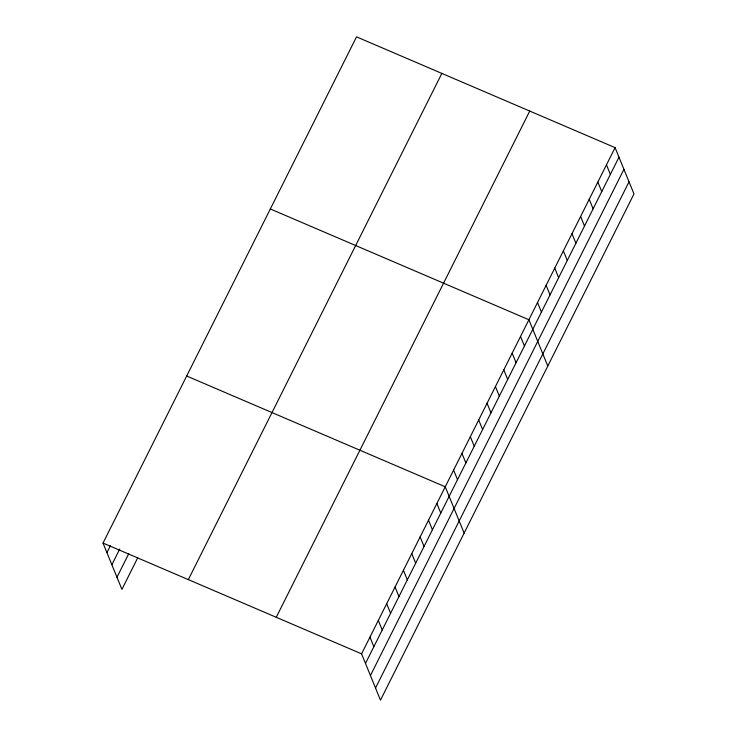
<?xml version="1.0" encoding="UTF-8"?>
<svg xmlns="http://www.w3.org/2000/svg" width="737" height="737" viewBox="0 0 737 737"><rect width="100%" height="100%" fill="white"/><g stroke="black" fill="none" stroke-linecap="round" stroke-linejoin="round"><path stroke-width="1.11" d="M103.023 543.068L356.524 36.85L615.082 147.63L633.977 193.932L380.476 700.15L361.581 653.848L103.023 543.068L121.918 589.37L137.662 557.927M106.92 552.639L110.366 545.758M111.867 564.763L119.744 549.037M116.971 577.246L128.782 553.662M188.34 579.623L441.85 73.405M276.255 617.284L529.756 111.066M361.581 653.848L615.082 147.63M365.488 663.411L618.988 157.193M370.435 675.534L623.935 169.317M375.529 688.026L629.029 181.809M270.332 208.967L528.89 319.738L547.794 366.049M186.673 376.017L445.24 486.788L464.135 533.1M606.468 164.839L610.374 174.411M597.845 182.048L601.751 191.62M589.222 199.257L593.128 208.829M580.609 216.475L584.515 226.038M571.986 233.684L575.892 243.256M563.372 250.893L567.278 260.465M554.749 268.102L558.655 277.674M546.135 285.32L550.032 294.883M537.513 302.529L541.419 312.101M520.525 336.45L524.431 346.012M512.16 353.152L516.066 362.724M503.795 369.854L507.701 379.426M495.43 386.566L499.336 396.128M487.065 403.268L490.971 412.84M478.7 419.97L482.606 429.542M470.335 436.673L474.241 446.244M461.97 453.384L465.876 462.956M453.605 470.086L457.511 479.658M436.875 503.5L440.781 513.063M428.51 520.202L432.407 529.774M420.136 536.904L424.042 546.476M411.771 553.616L415.677 563.179M403.406 570.318L407.312 579.89M395.041 587.021L398.947 596.592M386.676 603.732L390.582 613.295M378.311 620.434L382.217 630.006M369.946 637.137L373.852 646.708"/></g></svg>
